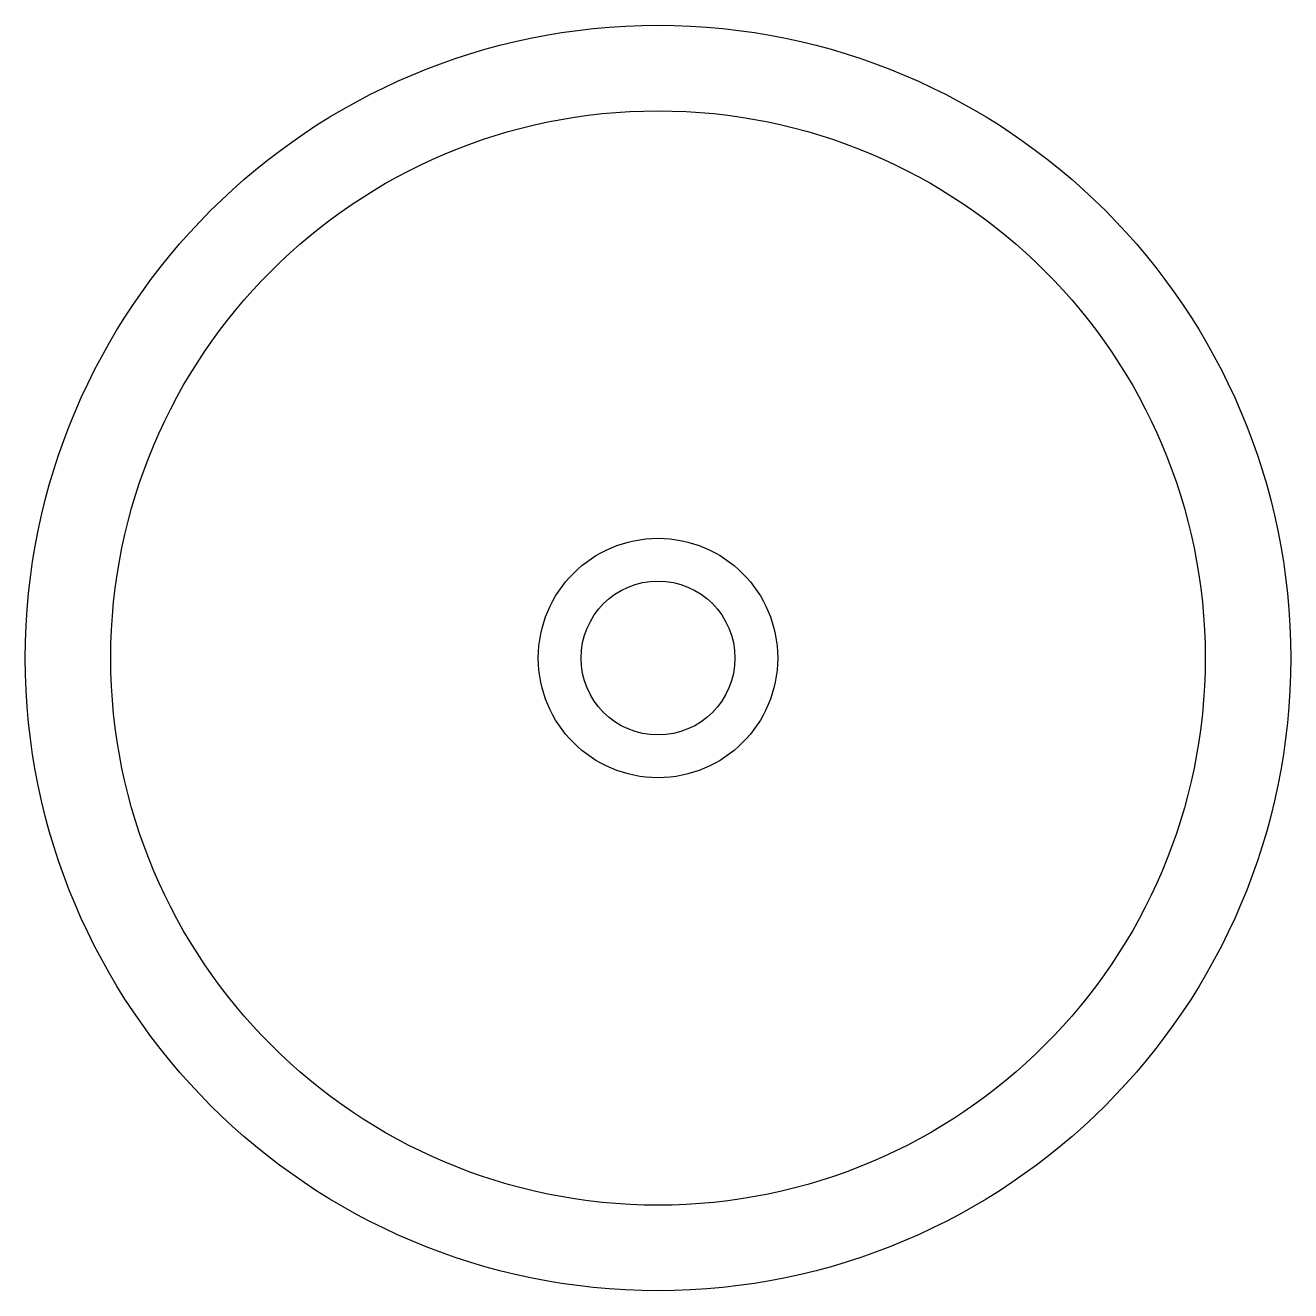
# Model space of a CAD drawing. Extents: x 741 to 1111, y 1357 to 1727.
import ezdxf

# ---------------------------------------------------------------- set-up
doc = ezdxf.new("R2010")
doc.units = 0
doc.header["$LTSCALE"] = 20
doc.layers.add('FINA', color=6, linetype='CONTINUOUS')
doc.layers.add('GROSSA', color=3, linetype='CONTINUOUS')

msp = doc.modelspace()

# ---------------------------------------------------------------- linework, layer by layer
at = {"layer": 'FINA', "color": 0, "linetype": 'CONTINUOUS'}
msp.add_circle((926.31, 1541.57), 35, dxfattribs=at)
at = {"layer": 'GROSSA', "color": 0}
for radius in [185, 160, 22.5]:
    msp.add_circle((926.31, 1541.57), radius, dxfattribs=at)

doc.saveas('drawing.dxf')
